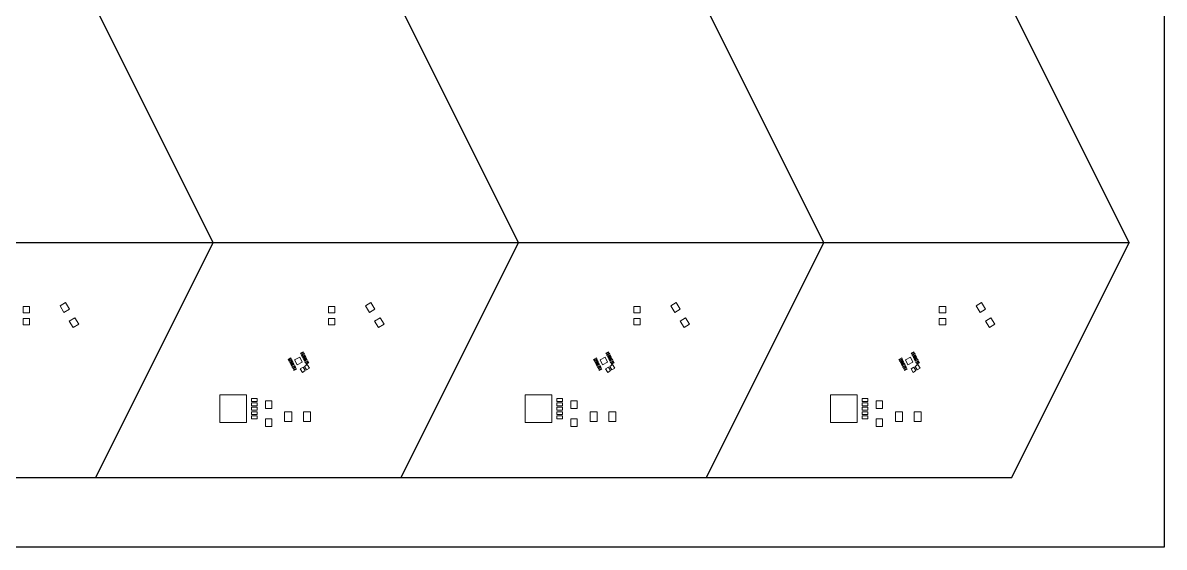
# Model space of a CAD drawing. Header units: inches. Extents: x 70 to 970, y -386 to 214.
# Drawn here: x 521.9 to 970.4, y -386.3 to -180.4 of the extents above; entities that cross this region are included whole.
import ezdxf

# ---------------------------------------------------------------- set-up
doc = ezdxf.new("R2010")
doc.units = ezdxf.units.IN
doc.header["$MEASUREMENT"] = 0

msp = doc.modelspace()

# ---------------------------------------------------------------- linework, layer by layer
at = {"color": 5}
for p, q in [((550.39, -174.5), (596.6, -266.78)), ((670.39, -174.5), (716.6, -266.78)), ((790.39, -174.5), (836.6, -266.78)), ((550.39, -359.06), (596.6, -266.78)), ((670.39, -359.06), (716.6, -266.78)), ((790.39, -359.06), (836.6, -266.78))]:
    msp.add_line(p, q, dxfattribs=at)
at = {"color": 6}
for p, q in [((910.39, -174.5), (956.6, -266.78)), ((910.39, -359.06), (956.6, -266.78)), ((910.39, -359.06), (80.39, -359.06))]:
    msp.add_line(p, q, dxfattribs=at)
at = {"color": 4}
msp.add_line((956.6, -266.78), (116.6, -266.78), dxfattribs=at)
at = {"color": 1, "lineweight": 0}
for p, q in [((538.6, -290.26), (536.47, -291.57)), ((540.16, -292.82), (538.6, -290.26)), ((658.6, -290.26), (656.47, -291.57)), ((660.16, -292.82), (658.6, -290.26)), ((778.6, -290.26), (776.47, -291.57)), ((780.16, -292.82), (778.6, -290.26)), ((898.6, -290.26), (896.47, -291.57)), ((900.16, -292.82), (898.6, -290.26)), ((524.52, -291.76), (521.98, -291.76)), ((521.98, -291.76), (521.98, -294.3)), ((521.98, -294.3), (524.52, -294.3)), ((524.52, -294.3), (524.52, -291.76)), ((536.47, -291.57), (538.03, -294.12)), ((538.03, -294.12), (540.16, -292.82)), ((644.52, -291.76), (641.98, -291.76)), ((641.98, -291.76), (641.98, -294.3)), ((641.98, -294.3), (644.52, -294.3)), ((644.52, -294.3), (644.52, -291.76)), ((656.47, -291.57), (658.03, -294.12)), ((658.03, -294.12), (660.16, -292.82)), ((764.52, -291.76), (761.98, -291.76)), ((761.98, -291.76), (761.98, -294.3)), ((761.98, -294.3), (764.52, -294.3)), ((764.52, -294.3), (764.52, -291.76)), ((776.47, -291.57), (778.03, -294.12)), ((778.03, -294.12), (780.16, -292.82)), ((884.52, -291.76), (881.98, -291.76)), ((881.98, -291.76), (881.98, -294.3)), ((881.98, -294.3), (884.52, -294.3)), ((884.52, -294.3), (884.52, -291.76)), ((896.47, -291.57), (898.03, -294.12)), ((898.03, -294.12), (900.16, -292.82)), ((521.98, -296.46), (521.98, -299)), ((524.52, -296.46), (521.98, -296.46)), ((521.98, -299), (524.52, -299)), ((524.52, -299), (524.52, -296.46)), ((542.25, -296.23), (540.12, -297.53)), ((540.12, -297.53), (541.69, -300.09)), ((541.69, -300.09), (543.82, -298.79)), ((543.82, -298.79), (542.25, -296.23)), ((641.98, -296.46), (641.98, -299)), ((644.52, -296.46), (641.98, -296.46)), ((641.98, -299), (644.52, -299)), ((644.52, -299), (644.52, -296.46)), ((662.25, -296.23), (660.12, -297.53)), ((660.12, -297.53), (661.69, -300.09)), ((661.69, -300.09), (663.82, -298.79)), ((663.82, -298.79), (662.25, -296.23)), ((761.98, -296.46), (761.98, -299)), ((764.52, -296.46), (761.98, -296.46)), ((761.98, -299), (764.52, -299)), ((764.52, -299), (764.52, -296.46)), ((782.25, -296.23), (780.12, -297.53)), ((780.12, -297.53), (781.69, -300.09)), ((781.69, -300.09), (783.82, -298.79)), ((783.82, -298.79), (782.25, -296.23)), ((881.98, -296.46), (881.98, -299)), ((884.52, -296.46), (881.98, -296.46)), ((881.98, -299), (884.52, -299)), ((884.52, -299), (884.52, -296.46)), ((902.25, -296.23), (900.12, -297.53)), ((900.12, -297.53), (901.69, -300.09)), ((901.69, -300.09), (903.82, -298.79)), ((903.82, -298.79), (902.25, -296.23)), ((627.24, -312.03), (626.15, -312.57)), ((626.15, -312.57), (626.29, -312.84)), ((626.29, -312.84), (627.37, -312.3)), ((627.53, -312.61), (626.44, -313.16)), ((626.44, -313.16), (626.58, -313.42)), ((626.58, -313.42), (627.66, -312.88)), ((627.82, -313.19), (626.74, -313.74)), ((626.74, -313.74), (626.87, -314)), ((626.87, -314), (627.95, -313.46)), ((628.11, -313.77), (627.03, -314.32)), ((627.37, -312.3), (627.24, -312.03)), ((627.66, -312.88), (627.53, -312.61)), ((627.95, -313.46), (627.82, -313.19)), ((628.25, -314.04), (628.11, -313.77)), ((630.66, -311.7), (628.68, -312.7)), ((628.68, -312.7), (629.67, -314.68)), ((629.67, -314.68), (631.66, -313.69)), ((631.66, -313.69), (630.66, -311.7)), ((632.07, -309.61), (630.98, -310.16)), ((630.98, -310.16), (631.11, -310.42)), ((631.11, -310.42), (632.2, -309.88)), ((632.36, -310.19), (631.27, -310.74)), ((631.27, -310.74), (631.41, -311)), ((631.41, -311), (632.49, -310.46)), ((632.65, -310.77), (631.56, -311.32)), ((631.56, -311.32), (631.7, -311.58)), ((631.7, -311.58), (632.78, -311.04)), ((632.94, -311.36), (631.85, -311.9)), ((631.85, -311.9), (631.99, -312.17)), ((631.99, -312.17), (633.07, -311.62)), ((632.2, -309.88), (632.07, -309.61)), ((633.23, -311.94), (632.15, -312.48)), ((632.15, -312.48), (632.28, -312.75)), ((632.28, -312.75), (633.37, -312.2)), ((632.49, -310.46), (632.36, -310.19)), ((633.52, -312.52), (632.44, -313.06)), ((632.44, -313.06), (632.57, -313.33)), ((632.57, -313.33), (633.66, -312.78)), ((632.78, -311.04), (632.65, -310.77)), ((633.81, -313.1), (632.73, -313.64)), ((632.73, -313.64), (632.86, -313.91)), ((632.86, -313.91), (633.95, -313.37)), ((633.07, -311.62), (632.94, -311.36)), ((634.11, -313.68), (633.02, -314.22)), ((633.15, -314.49), (634.24, -313.95)), ((633.37, -312.2), (633.23, -311.94)), ((633.66, -312.78), (633.52, -312.52)), ((633.95, -313.37), (633.81, -313.1)), ((634.24, -313.95), (634.11, -313.68)), ((747.24, -312.03), (746.15, -312.57)), ((746.15, -312.57), (746.29, -312.84)), ((746.29, -312.84), (747.37, -312.3)), ((747.53, -312.61), (746.44, -313.16)), ((746.44, -313.16), (746.58, -313.42)), ((746.58, -313.42), (747.66, -312.88)), ((747.82, -313.19), (746.74, -313.74)), ((746.74, -313.74), (746.87, -314)), ((746.87, -314), (747.95, -313.46)), ((748.11, -313.77), (747.03, -314.32)), ((747.37, -312.3), (747.24, -312.03)), ((747.66, -312.88), (747.53, -312.61)), ((747.95, -313.46), (747.82, -313.19)), ((748.25, -314.04), (748.11, -313.77)), ((750.66, -311.7), (748.68, -312.7)), ((748.68, -312.7), (749.67, -314.68)), ((749.67, -314.68), (751.66, -313.69)), ((751.66, -313.69), (750.66, -311.7)), ((752.07, -309.61), (750.98, -310.16)), ((750.98, -310.16), (751.11, -310.42)), ((751.11, -310.42), (752.2, -309.88)), ((752.36, -310.19), (751.27, -310.74)), ((751.27, -310.74), (751.41, -311)), ((751.41, -311), (752.49, -310.46)), ((752.65, -310.77), (751.56, -311.32)), ((751.56, -311.32), (751.7, -311.58)), ((751.7, -311.58), (752.78, -311.04)), ((752.94, -311.36), (751.85, -311.9)), ((751.85, -311.9), (751.99, -312.17)), ((751.99, -312.17), (753.07, -311.62)), ((752.2, -309.88), (752.07, -309.61)), ((753.23, -311.94), (752.15, -312.48)), ((752.15, -312.48), (752.28, -312.75)), ((752.28, -312.75), (753.37, -312.2)), ((752.49, -310.46), (752.36, -310.19)), ((753.52, -312.52), (752.44, -313.06)), ((752.44, -313.06), (752.57, -313.33)), ((752.57, -313.33), (753.66, -312.78)), ((752.78, -311.04), (752.65, -310.77)), ((753.81, -313.1), (752.73, -313.64)), ((752.73, -313.64), (752.86, -313.91)), ((752.86, -313.91), (753.95, -313.37)), ((753.07, -311.62), (752.94, -311.36)), ((754.11, -313.68), (753.02, -314.22)), ((753.15, -314.49), (754.24, -313.95)), ((753.37, -312.2), (753.23, -311.94)), ((753.66, -312.78), (753.52, -312.52)), ((753.95, -313.37), (753.81, -313.1)), ((754.24, -313.95), (754.11, -313.68)), ((867.24, -312.03), (866.15, -312.57)), ((866.15, -312.57), (866.29, -312.84)), ((866.29, -312.84), (867.37, -312.3)), ((867.53, -312.61), (866.44, -313.16)), ((866.44, -313.16), (866.58, -313.42)), ((866.58, -313.42), (867.66, -312.88)), ((867.82, -313.19), (866.74, -313.74)), ((866.74, -313.74), (866.87, -314)), ((866.87, -314), (867.95, -313.46)), ((868.11, -313.77), (867.03, -314.32)), ((867.37, -312.3), (867.24, -312.03)), ((867.66, -312.88), (867.53, -312.61)), ((867.95, -313.46), (867.82, -313.19)), ((868.25, -314.04), (868.11, -313.77)), ((870.66, -311.7), (868.68, -312.7)), ((868.68, -312.7), (869.67, -314.68)), ((869.67, -314.68), (871.66, -313.69)), ((871.66, -313.69), (870.66, -311.7)), ((872.07, -309.61), (870.98, -310.16)), ((870.98, -310.16), (871.11, -310.42)), ((871.11, -310.42), (872.2, -309.88)), ((872.36, -310.19), (871.27, -310.74)), ((871.27, -310.74), (871.41, -311)), ((871.41, -311), (872.49, -310.46)), ((872.65, -310.77), (871.56, -311.32)), ((871.56, -311.32), (871.7, -311.58)), ((871.7, -311.58), (872.78, -311.04)), ((872.94, -311.36), (871.85, -311.9)), ((871.85, -311.9), (871.99, -312.17)), ((871.99, -312.17), (873.07, -311.62)), ((872.2, -309.88), (872.07, -309.61)), ((873.23, -311.94), (872.15, -312.48)), ((872.15, -312.48), (872.28, -312.75)), ((872.28, -312.75), (873.37, -312.2)), ((872.49, -310.46), (872.36, -310.19)), ((873.52, -312.52), (872.44, -313.06)), ((872.44, -313.06), (872.57, -313.33)), ((872.57, -313.33), (873.66, -312.78)), ((872.78, -311.04), (872.65, -310.77)), ((873.81, -313.1), (872.73, -313.64)), ((872.73, -313.64), (872.86, -313.91)), ((872.86, -313.91), (873.95, -313.37)), ((873.07, -311.62), (872.94, -311.36)), ((874.11, -313.68), (873.02, -314.22)), ((873.15, -314.49), (874.24, -313.95)), ((873.37, -312.2), (873.23, -311.94)), ((873.66, -312.78), (873.52, -312.52)), ((873.95, -313.37), (873.81, -313.1)), ((874.24, -313.95), (874.11, -313.68)), ((627.03, -314.32), (627.16, -314.58)), ((627.16, -314.58), (628.25, -314.04)), ((628.4, -314.35), (627.32, -314.9)), ((627.32, -314.9), (627.45, -315.16)), ((627.45, -315.16), (628.54, -314.62)), ((628.69, -314.94), (627.61, -315.48)), ((627.61, -315.48), (627.74, -315.75)), ((627.74, -315.75), (628.83, -315.2)), ((628.99, -315.52), (627.9, -316.06)), ((627.9, -316.06), (628.03, -316.33)), ((628.03, -316.33), (629.12, -315.78)), ((629.28, -316.1), (628.19, -316.64)), ((628.19, -316.64), (628.32, -316.91)), ((628.32, -316.91), (629.41, -316.36)), ((628.54, -314.62), (628.4, -314.35)), ((628.83, -315.2), (628.69, -314.94)), ((629.12, -315.78), (628.99, -315.52)), ((629.41, -316.36), (629.28, -316.1)), ((632, -315.64), (630.9, -316.32)), ((630.9, -316.32), (631.73, -317.68)), ((631.73, -317.68), (632.84, -317)), ((632.84, -317), (632, -315.64)), ((633.62, -314.65), (632.52, -315.33)), ((632.52, -315.33), (633.35, -316.69)), ((633.02, -314.22), (633.15, -314.49)), ((633.35, -316.69), (634.46, -316.01)), ((634.46, -316.01), (633.62, -314.65)), ((747.03, -314.32), (747.16, -314.58)), ((747.16, -314.58), (748.25, -314.04)), ((748.4, -314.35), (747.32, -314.9)), ((747.32, -314.9), (747.45, -315.16)), ((747.45, -315.16), (748.54, -314.62)), ((748.69, -314.94), (747.61, -315.48)), ((747.61, -315.48), (747.74, -315.75)), ((747.74, -315.75), (748.83, -315.2)), ((748.99, -315.52), (747.9, -316.06)), ((747.9, -316.06), (748.03, -316.33)), ((748.03, -316.33), (749.12, -315.78)), ((749.28, -316.1), (748.19, -316.64)), ((748.19, -316.64), (748.32, -316.91)), ((748.32, -316.91), (749.41, -316.36)), ((748.54, -314.62), (748.4, -314.35)), ((748.83, -315.2), (748.69, -314.94)), ((749.12, -315.78), (748.99, -315.52)), ((749.41, -316.36), (749.28, -316.1)), ((752, -315.64), (750.9, -316.32)), ((750.9, -316.32), (751.73, -317.68)), ((751.73, -317.68), (752.84, -317)), ((752.84, -317), (752, -315.64)), ((753.62, -314.65), (752.52, -315.33)), ((752.52, -315.33), (753.35, -316.69)), ((753.02, -314.22), (753.15, -314.49)), ((753.35, -316.69), (754.46, -316.01)), ((754.46, -316.01), (753.62, -314.65)), ((867.03, -314.32), (867.16, -314.58)), ((867.16, -314.58), (868.25, -314.04)), ((868.4, -314.35), (867.32, -314.9)), ((867.32, -314.9), (867.45, -315.16)), ((867.45, -315.16), (868.54, -314.62)), ((868.69, -314.94), (867.61, -315.48)), ((867.61, -315.48), (867.74, -315.75)), ((867.74, -315.75), (868.83, -315.2)), ((868.99, -315.52), (867.9, -316.06)), ((867.9, -316.06), (868.03, -316.33)), ((868.03, -316.33), (869.12, -315.78)), ((869.28, -316.1), (868.19, -316.64)), ((868.19, -316.64), (868.32, -316.91)), ((868.32, -316.91), (869.41, -316.36)), ((868.54, -314.62), (868.4, -314.35)), ((868.83, -315.2), (868.69, -314.94)), ((869.12, -315.78), (868.99, -315.52)), ((869.41, -316.36), (869.28, -316.1)), ((872, -315.64), (870.9, -316.32)), ((870.9, -316.32), (871.73, -317.68)), ((871.73, -317.68), (872.84, -317)), ((872.84, -317), (872, -315.64)), ((873.62, -314.65), (872.52, -315.33)), ((872.52, -315.33), (873.35, -316.69)), ((873.02, -314.22), (873.15, -314.49)), ((873.35, -316.69), (874.46, -316.01)), ((874.46, -316.01), (873.62, -314.65)), ((599.32, -326.54), (599.32, -337.34)), ((609.73, -326.54), (599.32, -326.54)), ((609.73, -337.34), (609.73, -326.54)), ((719.32, -326.54), (719.32, -337.34)), ((729.73, -326.54), (719.32, -326.54)), ((729.73, -337.34), (729.73, -326.54)), ((839.32, -326.54), (839.32, -337.34)), ((849.73, -326.54), (839.32, -326.54)), ((849.73, -337.34), (849.73, -326.54)), ((611.77, -328), (611.77, -329.07)), ((613.93, -328), (611.77, -328)), ((611.77, -329.07), (613.93, -329.07)), ((611.77, -329.7), (611.77, -330.77)), ((613.93, -329.7), (611.77, -329.7)), ((611.77, -330.77), (613.93, -330.77)), ((611.77, -331.4), (611.77, -332.47)), ((613.93, -331.4), (611.77, -331.4)), ((613.93, -329.07), (613.93, -328)), ((613.93, -330.77), (613.93, -329.7)), ((613.93, -332.47), (613.93, -331.4)), ((619.66, -328.88), (617.16, -328.88)), ((617.16, -328.88), (617.16, -331.88)), ((617.16, -331.88), (619.66, -331.88)), ((619.66, -331.88), (619.66, -328.88)), ((731.77, -328), (731.77, -329.07)), ((733.93, -328), (731.77, -328)), ((731.77, -329.07), (733.93, -329.07)), ((731.77, -329.7), (731.77, -330.77)), ((733.93, -329.7), (731.77, -329.7)), ((731.77, -330.77), (733.93, -330.77)), ((731.77, -331.4), (731.77, -332.47)), ((733.93, -331.4), (731.77, -331.4)), ((733.93, -329.07), (733.93, -328)), ((733.93, -330.77), (733.93, -329.7)), ((733.93, -332.47), (733.93, -331.4)), ((739.66, -328.88), (737.16, -328.88)), ((737.16, -328.88), (737.16, -331.88)), ((737.16, -331.88), (739.66, -331.88)), ((739.66, -331.88), (739.66, -328.88)), ((851.77, -328), (851.77, -329.07)), ((853.93, -328), (851.77, -328)), ((851.77, -329.07), (853.93, -329.07)), ((851.77, -329.7), (851.77, -330.77)), ((853.93, -329.7), (851.77, -329.7)), ((851.77, -330.77), (853.93, -330.77)), ((851.77, -331.4), (851.77, -332.47)), ((853.93, -331.4), (851.77, -331.4)), ((853.93, -329.07), (853.93, -328)), ((853.93, -330.77), (853.93, -329.7)), ((853.93, -332.47), (853.93, -331.4)), ((859.66, -328.88), (857.16, -328.88)), ((857.16, -328.88), (857.16, -331.88)), ((857.16, -331.88), (859.66, -331.88)), ((859.66, -331.88), (859.66, -328.88)), ((611.77, -332.47), (613.93, -332.47)), ((611.77, -333.11), (611.77, -334.17)), ((613.93, -333.11), (611.77, -333.11)), ((611.77, -334.17), (613.93, -334.17)), ((611.77, -334.81), (611.77, -335.88)), ((613.93, -334.81), (611.77, -334.81)), ((611.77, -335.88), (613.93, -335.88)), ((613.93, -334.17), (613.93, -333.11)), ((613.93, -335.88), (613.93, -334.81)), ((619.66, -335.88), (617.16, -335.88)), ((617.16, -335.88), (617.16, -338.88)), ((619.66, -338.88), (619.66, -335.88)), ((627.55, -333.12), (624.75, -333.12)), ((624.75, -333.12), (624.75, -336.92)), ((627.55, -336.92), (627.55, -333.12)), ((634.95, -333.12), (632.15, -333.12)), ((632.15, -333.12), (632.15, -336.92)), ((634.95, -336.92), (634.95, -333.12)), ((731.77, -332.47), (733.93, -332.47)), ((731.77, -333.11), (731.77, -334.17)), ((733.93, -333.11), (731.77, -333.11)), ((731.77, -334.17), (733.93, -334.17)), ((731.77, -334.81), (731.77, -335.88)), ((733.93, -334.81), (731.77, -334.81)), ((731.77, -335.88), (733.93, -335.88)), ((733.93, -334.17), (733.93, -333.11)), ((733.93, -335.88), (733.93, -334.81)), ((739.66, -335.88), (737.16, -335.88)), ((737.16, -335.88), (737.16, -338.88)), ((739.66, -338.88), (739.66, -335.88)), ((747.55, -333.12), (744.75, -333.12)), ((744.75, -333.12), (744.75, -336.92)), ((747.55, -336.92), (747.55, -333.12)), ((754.95, -333.12), (752.15, -333.12)), ((752.15, -333.12), (752.15, -336.92)), ((754.95, -336.92), (754.95, -333.12)), ((851.77, -332.47), (853.93, -332.47)), ((851.77, -333.11), (851.77, -334.17)), ((853.93, -333.11), (851.77, -333.11)), ((851.77, -334.17), (853.93, -334.17)), ((851.77, -334.81), (851.77, -335.88)), ((853.93, -334.81), (851.77, -334.81)), ((851.77, -335.88), (853.93, -335.88)), ((853.93, -334.17), (853.93, -333.11)), ((853.93, -335.88), (853.93, -334.81)), ((859.66, -335.88), (857.16, -335.88)), ((857.16, -335.88), (857.16, -338.88)), ((859.66, -338.88), (859.66, -335.88)), ((867.55, -333.12), (864.75, -333.12)), ((864.75, -333.12), (864.75, -336.92)), ((867.55, -336.92), (867.55, -333.12)), ((874.95, -333.12), (872.15, -333.12)), ((872.15, -333.12), (872.15, -336.92)), ((874.95, -336.92), (874.95, -333.12)), ((599.32, -337.34), (609.73, -337.34)), ((617.16, -338.88), (619.66, -338.88)), ((624.75, -336.92), (627.55, -336.92)), ((632.15, -336.92), (634.95, -336.92)), ((719.32, -337.34), (729.73, -337.34)), ((737.16, -338.88), (739.66, -338.88)), ((744.75, -336.92), (747.55, -336.92)), ((752.15, -336.92), (754.95, -336.92)), ((839.32, -337.34), (849.73, -337.34)), ((857.16, -338.88), (859.66, -338.88)), ((864.75, -336.92), (867.55, -336.92)), ((872.15, -336.92), (874.95, -336.92))]:
    msp.add_line(p, q, dxfattribs=at)
msp.add_lwpolyline([(70.39, 213.68), (970.39, 213.68), (970.39, -386.32), (70.39, -386.32)], close=True)

doc.saveas('drawing.dxf')
